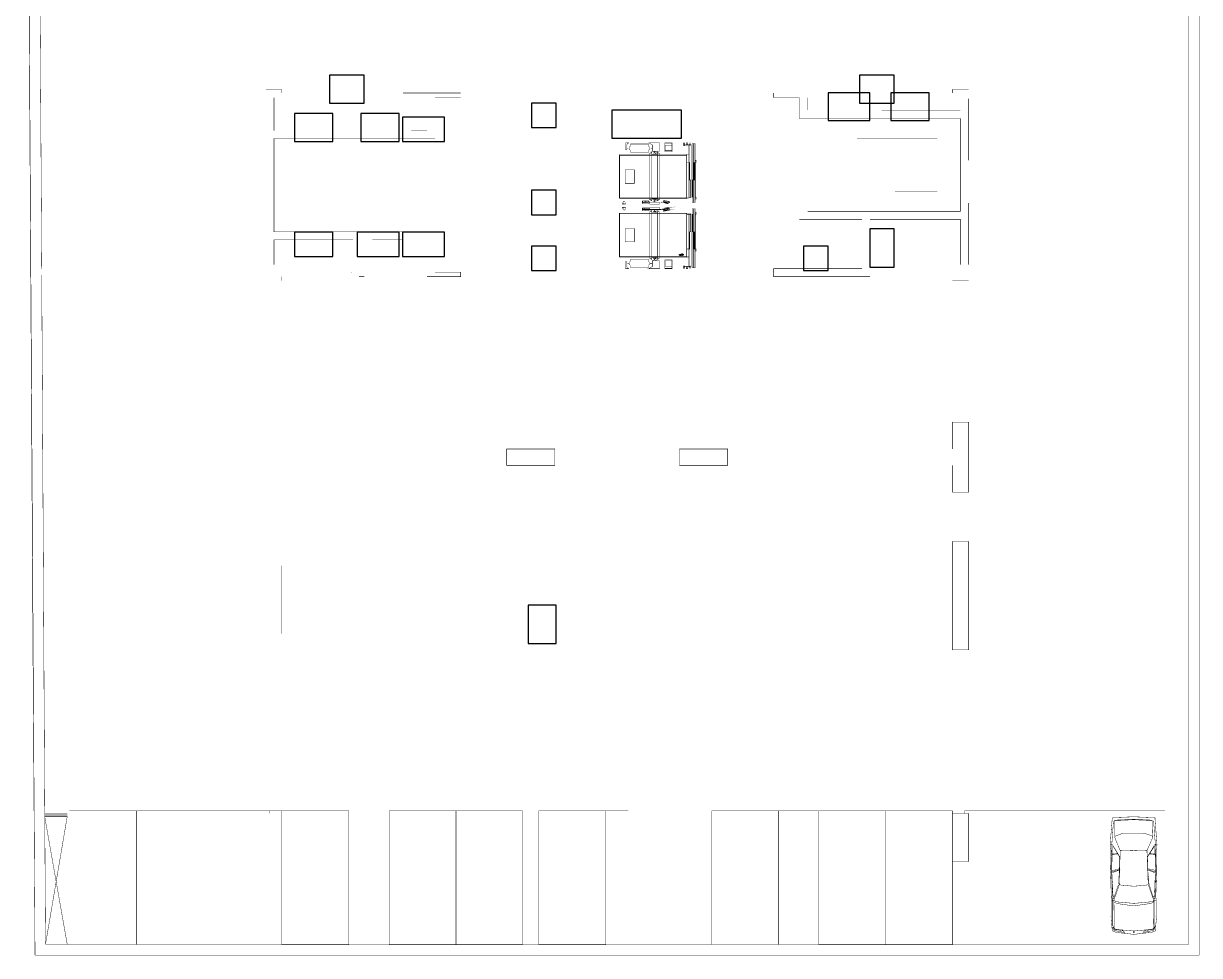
# Model space of a CAD drawing. Extents: x 44 to 163, y 31 to 219.
# Drawn here: x 44.2 to 163.2, y 30.9 to 125.2 of the extents above; entities that cross this region are included whole.
import ezdxf

# ---------------------------------------------------------------- set-up
doc = ezdxf.new("R2010")
doc.units = 0
doc.header["$MEASUREMENT"] = 0
doc.layers.add('C00-00-00-BLACK', color=7, linetype='Continuous')

msp = doc.modelspace()

# ---------------------------------------------------------------- linework, layer by layer
at = {"layer": 'C00-00-00-BLACK', "const_width": 0.0423}
for points in [[(45.1556, 64.4317), (44.2239, 218.991)], [(45.3679, 30.9452), (44.2239, 218.991)], [(163.139, 30.9039), (163.139, 219.455)], [(163.139, 30.9039), (163.139, 219.455)], [(45.3679, 30.9452), (45.1556, 61.6797), (44.2239, 217.89)], [(46.0446, 100.329), (45.3249, 217.89)], [(162.081, 32.0036), (162.081, 218.356)], [(162.081, 32.0036), (162.081, 218.356)], [(162.081, 32.0036), (162.081, 218.356)], [(163.139, 201.549), (163.139, 30.9039), (45.3679, 30.9039), (163.139, 30.9039)], [(163.139, 30.9039), (163.139, 201.549)], [(70.3432, 118.153), (70.3432, 118.491), (68.7352, 118.491)], [(88.4206, 118.153), (82.5775, 118.153)], [(120.085, 118.153), (120.085, 117.687), (122.668, 117.687), (122.668, 115.571), (138.967, 115.571), (138.967, 106.172), (123.515, 106.172)], [(139.813, 118.491), (138.162, 118.491), (138.162, 118.153)], [(69.5399, 114.343), (69.5399, 117.687)], [(85.8379, 117.687), (88.4206, 117.687)], [(123.515, 116.417), (123.515, 117.687)], [(139.813, 111.337), (139.813, 117.559)], [(138.967, 116.417), (131.007, 116.417)], [(85.0332, 114.343), (83.4249, 114.343)], [(85.0332, 104.097), (69.5399, 104.097), (69.5399, 113.538), (85.8379, 113.538)], [(109.079, 113.072), (109.798, 113.072)], [(110.985, 113.115), (110.985, 112.819)], [(111.026, 113.115), (111.026, 112.819)], [(111.069, 113.115), (111.069, 112.819)], [(111.618, 113.115), (111.618, 112.819)], [(128.51, 113.538), (136.638, 113.538)], [(111.281, 111.93), (104.465, 111.93)], [(104.465, 111.93), (104.465, 107.484)], [(111.281, 111.844), (104.506, 111.844)], [(104.506, 111.844), (104.506, 107.527)], [(105.565, 112.733), (105.481, 112.733)], [(105.481, 112.733), (105.481, 112.396)], [(105.565, 112.396), (105.481, 112.396)], [(107.428, 112.988), (105.607, 112.988), (105.607, 112.733)], [(105.607, 112.396), (105.607, 112.141)], [(105.607, 112.141), (107.428, 112.141)], [(107.428, 112.733), (107.428, 112.988)], [(107.513, 112.733), (107.428, 112.733)], [(107.513, 112.396), (107.428, 112.396)], [(107.428, 112.141), (107.428, 112.396)], [(107.681, 107.231), (107.681, 107.357), (107.513, 107.357), (107.513, 112.057), (107.681, 112.057), (107.681, 112.183)], [(107.555, 112.396), (107.555, 112.733)], [(107.767, 107.442), (107.767, 111.971)], [(108.317, 107.442), (108.317, 111.971)], [(108.402, 107.231), (108.402, 107.357), (108.529, 107.357), (108.529, 112.057), (108.402, 112.057), (108.402, 112.183)], [(110.985, 112.819), (111.069, 112.819)], [(111.026, 112.861), (111.026, 112.903), (111.069, 112.903)], [(111.026, 112.861), (111.069, 112.861)], [(111.069, 112.903), (111.618, 112.903)], [(111.069, 112.861), (111.618, 112.861)], [(111.408, 112.988), (111.408, 112.903), (111.281, 112.903), (111.238, 112.988)], [(111.281, 111.93), (111.492, 111.93)], [(111.281, 111.93), (111.281, 111.125), (111.492, 111.125)], [(111.281, 111.844), (111.281, 107.527)], [(111.618, 112.903), (111.661, 112.903), (111.661, 112.861)], [(111.618, 112.861), (111.661, 112.861)], [(111.618, 112.819), (111.661, 112.819)], [(111.534, 109.347), (111.534, 111.125)], [(111.577, 109.347), (111.577, 111.125)], [(112, 109.347), (112, 111.125)], [(112.043, 109.347), (112.043, 111.125)], [(112.211, 107.611), (112.211, 111.125)], [(111.661, 107.611), (111.661, 109.347)], [(111.704, 107.611), (111.704, 109.347)], [(111.873, 107.611), (111.873, 109.347)], [(111.915, 107.611), (111.915, 109.347)], [(104.465, 107.484), (111.281, 107.484)], [(104.506, 107.527), (111.281, 107.527)], [(105.058, 106.934), (104.761, 106.934), (104.761, 106.892), (105.1, 106.892), (105.1, 106.934), (105.058, 106.934), (105.058, 107.061)], [(105.058, 107.082), (105.058, 107.109), (104.977, 107.188), (104.951, 107.188), (104.924, 107.188), (104.845, 107.109), (104.845, 107.082)], [(104.845, 107.061), (104.845, 106.934)], [(106.793, 107.231), (106.793, 106.976)], [(107.471, 107.231), (106.793, 107.231)], [(106.835, 107.231), (106.835, 106.976)], [(106.893, 107.125), (106.887, 107.119), (106.89, 107.043), (106.897, 107.036), (106.903, 107.031), (106.978, 107.031), (106.986, 107.036), (106.991, 107.043), (106.994, 107.119), (106.988, 107.125)], [(107.074, 107.125), (107.079, 107.132), (107.075, 107.207), (107.069, 107.213), (107.062, 107.22), (106.987, 107.22), (106.981, 107.213), (106.974, 107.207), (106.972, 107.132), (106.978, 107.125)], [(107.062, 107.125), (107.057, 107.119), (107.06, 107.043), (107.067, 107.036), (107.072, 107.031), (107.148, 107.031), (107.155, 107.036), (107.16, 107.043), (107.163, 107.119), (107.158, 107.125)], [(107.243, 107.125), (107.249, 107.132), (107.244, 107.207), (107.239, 107.213), (107.232, 107.22), (107.156, 107.22), (107.151, 107.213), (107.144, 107.207), (107.141, 107.132), (107.148, 107.125)], [(107.232, 107.125), (107.226, 107.119), (107.229, 107.043), (107.236, 107.036), (107.242, 107.031), (107.317, 107.031), (107.325, 107.036), (107.33, 107.043), (107.333, 107.119), (107.327, 107.125)], [(107.411, 107.125), (107.417, 107.132), (107.414, 107.207), (107.408, 107.213), (107.401, 107.22), (107.326, 107.22), (107.32, 107.213), (107.313, 107.207), (107.311, 107.132), (107.317, 107.125)], [(108.687, 107.145), (108.687, 107.145), (108.679, 107.145), (108.676, 107.145)], [(108.909, 107.145), (108.868, 107.145)], [(109.079, 107.104), (108.868, 107.145)], [(108.909, 107.231), (109.248, 107.188)], [(108.909, 107.231), (108.952, 107.231)], [(108.952, 107.231), (108.909, 107.188)], [(108.909, 107.188), (108.952, 107.188)], [(109.079, 107.145), (108.909, 107.145)], [(109.545, 107.145), (109.545, 107.188), (108.952, 107.272), (108.952, 107.231)], [(108.952, 107.272), (109.248, 107.231)], [(109.248, 107.231), (109.545, 107.188), (108.952, 107.272), (109.545, 107.188), (109.545, 107.145)], [(108.952, 107.231), (108.952, 107.272)], [(108.952, 107.231), (108.995, 107.231), (108.952, 107.272)], [(108.952, 107.231), (108.952, 107.272)], [(108.952, 107.231), (108.952, 107.272)], [(108.952, 107.272), (109.545, 107.188)], [(108.952, 107.188), (108.952, 107.145)], [(109.079, 107.061), (109.036, 107.061)], [(109.036, 107.061), (109.121, 107.061)], [(109.375, 107.061), (109.079, 107.145), (109.079, 107.104)], [(109.079, 107.145), (109.079, 107.104)], [(109.079, 107.104), (109.375, 107.018)], [(109.079, 107.061), (109.375, 107.018), (109.375, 106.976)], [(109.545, 107.104), (109.545, 107.145), (109.248, 107.188)], [(109.418, 107.061), (109.375, 107.061)], [(109.545, 107.018), (109.375, 107.061)], [(109.375, 107.018), (109.375, 107.061)], [(109.587, 107.061), (109.418, 107.061)], [(109.545, 107.104), (109.502, 107.104)], [(109.502, 107.104), (109.502, 107.061)], [(109.545, 107.188), (109.545, 107.145)], [(109.545, 107.145), (109.545, 107.188)], [(109.545, 107.188), (109.545, 107.145)], [(109.587, 107.061), (109.545, 107.018)], [(111.281, 107.484), (111.281, 107.611), (111.747, 107.611)], [(111.281, 107.484), (111.492, 107.484)], [(136.638, 108.204), (132.362, 108.204)], [(111.281, 106.003), (104.465, 106.003)], [(104.465, 106.003), (104.465, 101.557)], [(111.281, 105.96), (104.506, 105.96)], [(104.506, 105.96), (104.506, 101.6)], [(104.845, 106.553), (105.1, 106.553), (105.1, 106.595), (104.761, 106.595), (104.761, 106.553), (104.845, 106.553), (104.845, 106.383)], [(104.845, 106.405), (104.845, 106.379), (104.924, 106.299), (104.951, 106.299), (104.977, 106.299), (105.058, 106.379), (105.058, 106.405)], [(105.058, 106.383), (105.058, 106.553)], [(106.793, 106.976), (107.471, 106.976)], [(106.793, 106.511), (107.471, 106.511)], [(106.793, 106.256), (106.793, 106.511)], [(107.471, 106.256), (106.793, 106.256)], [(106.835, 106.256), (106.835, 106.511)], [(106.835, 106.383), (108.233, 106.383), (108.233, 106.342), (106.835, 106.342)], [(106.988, 106.405), (106.994, 106.412), (106.991, 106.488), (106.986, 106.493), (106.978, 106.5), (106.903, 106.5), (106.897, 106.493), (106.89, 106.488), (106.887, 106.412), (106.893, 106.405)], [(106.978, 106.363), (106.972, 106.357), (106.974, 106.281), (106.981, 106.274), (106.987, 106.269), (107.062, 106.269), (107.069, 106.274), (107.075, 106.281), (107.079, 106.357), (107.074, 106.363)], [(107.158, 106.405), (107.163, 106.412), (107.16, 106.488), (107.155, 106.493), (107.148, 106.5), (107.072, 106.5), (107.067, 106.493), (107.06, 106.488), (107.057, 106.412), (107.062, 106.405)], [(107.148, 106.363), (107.141, 106.357), (107.144, 106.281), (107.151, 106.274), (107.156, 106.269), (107.232, 106.269), (107.239, 106.274), (107.244, 106.281), (107.249, 106.357), (107.243, 106.363)], [(107.327, 106.405), (107.333, 106.412), (107.33, 106.488), (107.325, 106.493), (107.317, 106.5), (107.242, 106.5), (107.236, 106.493), (107.229, 106.488), (107.226, 106.412), (107.232, 106.405)], [(107.317, 106.363), (107.311, 106.357), (107.313, 106.281), (107.32, 106.274), (107.326, 106.269), (107.401, 106.269), (107.408, 106.274), (107.414, 106.281), (107.417, 106.357), (107.411, 106.363)], [(107.681, 101.304), (107.681, 101.431), (107.513, 101.431), (107.513, 106.13), (107.681, 106.13), (107.681, 106.256)], [(107.767, 101.516), (107.767, 106.046)], [(108.317, 101.516), (108.317, 106.046)], [(108.402, 101.304), (108.402, 101.431), (108.529, 101.431), (108.529, 106.13), (108.402, 106.13), (108.402, 106.256)], [(108.676, 106.383), (108.679, 106.383), (108.687, 106.385), (108.687, 106.385)], [(109.079, 106.383), (108.868, 106.342)], [(108.909, 106.299), (108.868, 106.342)], [(108.909, 106.426), (108.909, 106.383)], [(108.909, 106.383), (109.079, 106.426), (108.909, 106.426)], [(109.079, 106.342), (108.909, 106.299)], [(108.909, 106.299), (108.952, 106.299)], [(108.909, 106.256), (109.248, 106.299)], [(108.952, 106.256), (108.909, 106.299)], [(108.909, 106.256), (108.952, 106.256)], [(109.248, 106.256), (109.545, 106.299), (108.952, 106.172), (109.545, 106.299), (109.545, 106.342)], [(108.952, 106.299), (108.952, 106.342)], [(109.545, 106.342), (109.545, 106.299), (108.952, 106.172), (108.952, 106.214)], [(108.952, 106.172), (109.545, 106.299)], [(108.952, 106.214), (109.248, 106.256)], [(108.952, 106.256), (108.995, 106.256)], [(108.952, 106.214), (108.995, 106.214), (108.995, 106.256)], [(108.952, 106.214), (108.952, 106.172)], [(108.952, 106.214), (108.952, 106.172)], [(108.952, 106.214), (108.952, 106.172)], [(109.375, 106.426), (109.079, 106.383), (109.036, 106.426)], [(109.036, 106.426), (109.121, 106.426)], [(109.079, 106.976), (109.334, 106.934)], [(109.079, 106.511), (109.334, 106.553)], [(109.291, 106.469), (109.375, 106.469), (109.079, 106.383)], [(109.079, 106.342), (109.079, 106.383)], [(109.375, 106.383), (109.079, 106.342), (109.079, 106.383)], [(109.545, 106.342), (109.248, 106.299)], [(109.291, 107.018), (109.375, 106.976)], [(109.334, 106.976), (109.334, 106.934)], [(109.375, 106.976), (109.334, 106.976)], [(109.375, 106.976), (109.334, 106.976)], [(109.375, 106.934), (109.334, 106.934)], [(109.334, 106.511), (109.334, 106.553)], [(109.375, 106.553), (109.334, 106.553)], [(109.375, 106.511), (109.334, 106.511)], [(109.375, 106.511), (109.334, 106.511)], [(109.418, 106.976), (109.375, 106.934)], [(109.375, 106.934), (109.46, 106.934), (109.418, 106.934)], [(109.418, 106.511), (109.375, 106.553)], [(109.375, 106.553), (109.46, 106.553), (109.418, 106.511)], [(109.545, 106.469), (109.375, 106.426)], [(109.418, 106.383), (109.375, 106.426)], [(109.375, 106.426), (109.375, 106.383)], [(109.587, 106.426), (109.418, 106.383)], [(109.502, 106.383), (109.502, 106.426)], [(109.545, 106.383), (109.502, 106.383)], [(109.545, 106.342), (109.502, 106.342)], [(109.502, 106.299), (109.502, 106.342)], [(109.545, 106.299), (109.502, 106.299)], [(109.587, 106.426), (109.545, 106.469)], [(109.545, 106.342), (109.545, 106.383)], [(109.545, 106.342), (109.545, 106.299)], [(109.545, 106.299), (109.545, 106.342)], [(111.281, 106.003), (111.492, 106.003)], [(111.281, 106.003), (111.281, 105.876), (111.747, 105.876)], [(111.281, 105.96), (111.281, 101.6)], [(111.661, 104.097), (111.661, 105.876)], [(111.704, 104.097), (111.704, 105.876)], [(111.873, 104.097), (111.873, 105.876)], [(111.915, 104.097), (111.915, 105.876)], [(112.211, 102.362), (112.211, 105.876)], [(139.813, 100.795), (139.813, 107.018)], [(122.668, 105.368), (129.018, 105.368)], [(129.822, 105.368), (138.967, 105.368), (138.967, 100.795)], [(111.534, 102.362), (111.534, 104.097)], [(111.577, 102.362), (111.577, 104.097)], [(112, 102.362), (112, 104.097)], [(112.043, 102.362), (112.043, 104.097)], [(69.5399, 100.795), (69.5399, 103.294), (77.5409, 103.294)], [(79.4879, 103.294), (82.5775, 103.294)], [(111.281, 101.557), (111.281, 102.362), (111.492, 102.362)], [(104.465, 101.557), (111.281, 101.557)], [(104.506, 101.6), (111.281, 101.6)], [(105.607, 101.092), (105.607, 101.346)], [(105.607, 101.346), (107.428, 101.346)], [(107.428, 101.346), (107.428, 101.092)], [(111.281, 101.557), (111.492, 101.557)], [(77.3285, 99.9917), (77.3712, 99.9917)], [(77.3285, 99.9917), (77.3712, 99.9917)], [(77.3285, 99.9917), (77.3712, 99.9917)], [(77.3285, 99.9917), (77.3712, 99.9917)], [(77.4139, 99.9917), (77.3712, 99.9917)], [(77.4139, 99.9917), (77.3712, 99.9917)], [(77.4139, 99.9917), (77.3712, 99.9917)], [(77.4139, 99.9917), (77.3712, 99.9917)], [(85.0332, 99.5673), (88.4206, 99.5673), (88.4206, 100.033), (85.8379, 100.033)], [(105.565, 101.092), (105.481, 101.092)], [(105.481, 100.754), (105.481, 101.05)], [(105.565, 100.754), (105.481, 100.754)], [(107.428, 100.499), (105.607, 100.499), (105.607, 100.711)], [(107.301, 100.458), (107.301, 100.372)], [(107.513, 101.092), (107.428, 101.092)], [(107.513, 100.754), (107.428, 100.754)], [(107.428, 100.711), (107.428, 100.499)], [(107.555, 101.05), (107.555, 100.754)], [(107.555, 100.372), (107.555, 100.458)], [(109.079, 100.415), (109.798, 100.415)], [(110.985, 100.372), (110.985, 100.668)], [(111.069, 100.668), (110.985, 100.668)], [(111.026, 100.372), (111.026, 100.668)], [(111.069, 100.626), (111.026, 100.626)], [(111.069, 100.584), (111.026, 100.584), (111.026, 100.626)], [(111.069, 100.372), (111.069, 100.668)], [(111.618, 100.626), (111.069, 100.626)], [(111.618, 100.584), (111.069, 100.584)], [(111.238, 100.499), (111.281, 100.584), (111.408, 100.584), (111.408, 100.499)], [(111.618, 100.372), (111.618, 100.668)], [(111.661, 100.668), (111.618, 100.668)], [(111.661, 100.626), (111.618, 100.626)], [(111.661, 100.626), (111.661, 100.584), (111.618, 100.584)], [(129.018, 100.372), (120.085, 100.372), (120.085, 99.5673), (129.822, 99.5673)], [(46.4263, 32.0036), (46.0446, 99.737)], [(70.3432, 99.1443), (70.3432, 99.5673)], [(78.6832, 99.5673), (78.1332, 99.5673)], [(138.162, 99.1443), (139.813, 99.1443)], [(138.162, 82.127), (138.162, 84.836), (139.813, 84.836), (139.813, 77.7667), (138.162, 77.7667), (138.162, 80.476)], [(46.4263, 32.0036), (46.2566, 61.6797)], [(48.6269, 45.2547), (46.3405, 45.2547)], [(70.7249, 45.5083), (48.8389, 45.5083)], [(55.6122, 32.0036), (55.6122, 45.5083)], [(69.1169, 45.5083), (69.1169, 45.2547)], [(103.11, 45.5083), (105.397, 45.5083)], [(120.551, 45.5083), (124.615, 45.5083)], [(139.39, 45.5083), (159.668, 45.5083)], [(139.39, 45.5083), (139.39, 45.2547)], [(48.6269, 45.1693), (46.3405, 45.1693)], [(48.6269, 45.0854), (46.3405, 45.0854)], [(46.3405, 44.9584), (48.6269, 32.0036)], [(48.6269, 44.9584), (46.3405, 44.9584)], [(46.4263, 32.0036), (48.6269, 44.9584)], [(154.333, 44.7463), (154.121, 42.0797), (154.207, 41.5286)], [(154.46, 44.45), (154.291, 42.121)], [(158.61, 44.8303), (156.493, 44.9157), (154.376, 44.8303)], [(154.434, 44.8303), (154.426, 44.8303), (154.376, 44.7809), (154.376, 44.7724)], [(154.639, 44.5766), (154.62, 44.5752), (154.504, 44.4581), (154.503, 44.4391)], [(154.587, 42.8417), (154.587, 44.4927)], [(158.397, 44.5766), (156.493, 44.6624), (154.63, 44.5766)], [(158.355, 44.534), (156.493, 44.6193), (154.63, 44.534)], [(158.524, 44.4405), (158.522, 44.4595), (158.404, 44.5752), (158.386, 44.5766)], [(158.44, 42.8417), (158.397, 44.4927)], [(158.524, 44.45), (158.694, 42.121)], [(158.694, 44.7724), (158.692, 44.7809), (158.642, 44.8303), (158.636, 44.8303)], [(158.651, 44.789), (158.863, 42.0797), (158.82, 41.5286)], [(155.138, 41.4874), (154.587, 42.8417)], [(154.611, 42.9108), (154.605, 42.9066), (154.59, 42.8445), (154.593, 42.8378)], [(155.571, 43.265), (155.483, 43.2675), (154.674, 42.9839), (154.606, 42.9274)], [(158.44, 42.8417), (157.847, 41.4874), (156.493, 41.5286), (155.138, 41.4874)], [(157.466, 43.2223), (155.561, 43.2223)], [(158.418, 42.9288), (158.35, 42.9853), (157.54, 43.2675), (157.453, 43.265)], [(158.434, 42.8378), (158.437, 42.8445), (158.422, 42.9066), (158.417, 42.9108)], [(154.291, 42.121), (154.121, 42.037)], [(154.291, 42.121), (154.248, 39.3707), (154.376, 36.6614)], [(154.291, 42.121), (154.333, 42.121), (155.138, 40.8093)], [(154.333, 41.953), (154.291, 39.412), (154.418, 36.8723)], [(154.418, 41.953), (155.053, 40.8947)], [(158.651, 36.6614), (158.778, 39.412), (158.694, 42.121), (158.651, 42.121), (157.847, 40.8093)], [(158.61, 41.953), (157.932, 40.8947)], [(158.61, 36.8723), (158.694, 39.412), (158.651, 41.953)], [(158.694, 42.121), (158.863, 42.037)], [(154.207, 41.5286), (154.164, 39.1156), (154.248, 36.6614)], [(154.333, 41.1484), (154.883, 41.191)], [(154.333, 41.1057), (154.883, 41.1484)], [(155.138, 41.4874), (155.053, 38.0573), (154.503, 36.4917)], [(154.97, 38.1), (154.998, 38.3275), (155.089, 40.6135), (155.079, 40.8421)], [(155.096, 40.8369), (155.094, 40.8436), (155.076, 40.9028), (155.073, 40.9085)], [(157.847, 41.4874), (157.974, 38.0573), (158.524, 36.4917)], [(157.953, 40.9085), (157.949, 40.9028), (157.932, 40.8436), (157.932, 40.8369)], [(157.932, 40.8093), (157.932, 39.4547), (158.058, 38.1)], [(158.694, 41.1057), (158.101, 41.1484)], [(158.694, 41.1484), (158.144, 41.191)], [(158.736, 36.6614), (158.82, 39.1156), (158.82, 41.5286)], [(154.248, 39.3277), (154.164, 39.3277)], [(155.138, 39.5813), (155.096, 39.5813), (154.248, 39.3277)], [(155.096, 39.6667), (154.291, 39.4547)], [(155.096, 39.5386), (154.291, 39.2423)], [(157.889, 39.5813), (157.932, 39.5813), (158.736, 39.3277)], [(157.932, 39.6667), (158.694, 39.4974)], [(157.932, 39.5386), (158.694, 39.2423)], [(158.736, 39.3277), (158.82, 39.3277)], [(154.969, 38.0573), (154.46, 36.6187)], [(155.055, 38.0503), (155.295, 37.9966), (156.519, 37.889), (157.741, 37.998), (157.982, 38.0517)], [(158.058, 38.1), (158.524, 36.6187)], [(154.418, 36.8928), (154.418, 36.8861), (154.46, 36.8335), (154.468, 36.8307), (154.475, 36.8293), (154.535, 36.861), (154.539, 36.8667)], [(158.488, 36.8667), (158.491, 36.861), (158.55, 36.8293), (158.558, 36.8307), (158.565, 36.8335), (158.608, 36.8861), (158.61, 36.8928)], [(154.503, 36.4917), (154.248, 36.4063)], [(154.302, 36.6794), (154.284, 36.5319), (154.285, 35.0435), (154.303, 34.8947)], [(154.376, 36.678), (154.376, 36.6709), (154.423, 36.6201), (154.431, 36.6187), (154.438, 36.6187), (154.496, 36.6543), (154.499, 36.6614)], [(154.376, 36.6614), (154.376, 33.8667)], [(154.503, 36.449), (154.544, 33.5704)], [(154.524, 36.255), (154.845, 36.1364), (156.518, 35.8994), (158.189, 36.1389), (158.512, 36.2574)], [(154.551, 36.5044), (154.548, 36.4973), (154.554, 36.4257), (154.558, 36.4187), (154.561, 36.4134), (154.619, 36.3693), (154.627, 36.3664)], [(154.603, 36.3721), (154.918, 36.2991), (156.519, 36.1527), (158.12, 36.3029), (158.436, 36.376)], [(158.443, 36.3679), (158.449, 36.3693), (158.508, 36.4134), (158.512, 36.4187), (158.514, 36.4257), (158.52, 36.4973), (158.519, 36.5044)], [(158.524, 36.449), (158.481, 33.5704)], [(158.524, 36.4917), (158.778, 36.4063)], [(158.569, 36.6614), (158.572, 36.6543), (158.63, 36.6187), (158.639, 36.6187), (158.645, 36.6201), (158.692, 36.6709), (158.694, 36.678)], [(158.651, 33.8667), (158.651, 36.6614)], [(158.767, 34.9057), (158.785, 35.0545), (158.783, 36.5442), (158.765, 36.6917)], [(154.333, 33.4436), (154.207, 34.8409), (154.248, 34.8823)], [(158.694, 33.4436), (158.82, 34.8409), (158.736, 34.8823)], [(154.333, 33.4505), (154.335, 33.4353), (154.424, 33.3265), (154.439, 33.3223)], [(154.376, 33.9204), (154.376, 33.9135), (154.379, 33.8942), (154.38, 33.8915)], [(154.376, 33.7826), (154.418, 33.5277)], [(154.398, 33.7964), (154.408, 33.7743), (154.529, 33.5649), (154.544, 33.5442)], [(154.407, 33.8901), (154.416, 33.8625), (154.557, 33.5993), (154.575, 33.5745)], [(154.419, 33.58), (154.419, 33.5649), (154.51, 33.4532), (154.525, 33.4491)], [(154.441, 33.3168), (154.78, 33.2176), (156.519, 33.0206), (158.258, 33.2204), (158.598, 33.3196)], [(154.544, 33.5704), (154.503, 33.4009)], [(154.528, 33.4243), (154.617, 33.3995), (155.527, 33.2148), (155.619, 33.2025)], [(154.533, 33.5414), (154.605, 33.5249), (155.327, 33.3968), (155.4, 33.3871)], [(154.555, 33.58), (154.878, 33.507), (156.52, 33.3595), (158.162, 33.5084), (158.485, 33.5828)], [(155.603, 33.1887), (155.392, 33.4009)], [(157.419, 33.2038), (157.511, 33.2163), (158.421, 33.4023), (158.51, 33.4271)], [(157.423, 33.1887), (157.635, 33.4009)], [(157.641, 33.3885), (157.712, 33.3981), (158.434, 33.5277), (158.506, 33.5442)], [(158.481, 33.5704), (158.481, 33.4009)], [(158.496, 33.5759), (158.513, 33.6007), (158.652, 33.8653), (158.663, 33.8928)], [(158.502, 33.4491), (158.516, 33.4532), (158.607, 33.5649), (158.608, 33.58)], [(158.527, 33.5456), (158.54, 33.5662), (158.662, 33.7757), (158.671, 33.7978)], [(158.61, 33.5704), (158.651, 33.7826)], [(158.63, 33.3223), (158.644, 33.3265), (158.733, 33.4367), (158.735, 33.4519)], [(158.688, 33.8915), (158.688, 33.8942), (158.692, 33.919), (158.694, 33.9204)], [(162.081, 32.0036), (46.4263, 32.0036)], [(162.081, 32.0036), (46.4263, 32.0036)], [(162.081, 32.0036), (46.4263, 32.0036)], [(163.139, 30.9039), (45.3679, 30.9039)], [(163.139, 30.9039), (45.3679, 30.9039)], [(163.139, 30.9039), (45.3679, 30.9039)]]:
    msp.add_lwpolyline(points, dxfattribs=at)
at = {"layer": 'C00-00-00-BLACK'}
for points in [[(75.1417, 117.122), (78.6694, 117.122), (78.6694, 119.944), (75.1417, 119.944), (75.1417, 117.122)], [(128.764, 117.122), (132.292, 117.122), (132.292, 119.944), (128.764, 119.944), (128.764, 117.122)], [(125.589, 115.358), (129.822, 115.358), (129.822, 118.181), (125.589, 118.181), (125.589, 115.358)], [(131.939, 115.358), (135.819, 115.358), (135.819, 118.181), (131.939, 118.181), (131.939, 115.358)], [(95.6028, 114.653), (98.0722, 114.653), (98.0722, 117.122), (95.6028, 117.122), (95.6028, 114.653)], [(71.6139, 113.242), (75.4944, 113.242), (75.4944, 116.064), (71.6139, 116.064), (71.6139, 113.242)], [(78.3167, 113.242), (82.1972, 113.242), (82.1972, 116.064), (78.3167, 116.064), (78.3167, 113.242)], [(82.55, 113.242), (86.7833, 113.242), (86.7833, 115.711), (82.55, 115.711), (82.55, 113.242)], [(103.717, 113.594), (110.772, 113.594), (110.772, 116.417), (103.717, 116.417), (103.717, 113.594)], [(95.6028, 105.833), (98.0722, 105.833), (98.0722, 108.303), (95.6028, 108.303), (95.6028, 105.833)], [(71.6139, 101.6), (75.4944, 101.6), (75.4944, 104.069), (71.6139, 104.069), (71.6139, 101.6)], [(77.9639, 101.6), (82.1972, 101.6), (82.1972, 104.069), (77.9639, 104.069), (77.9639, 101.6)], [(82.55, 101.6), (86.7833, 101.6), (86.7833, 104.069), (82.55, 104.069), (82.55, 101.6)], [(129.822, 100.542), (132.292, 100.542), (132.292, 104.422), (129.822, 104.422), (129.822, 100.542)], [(95.6028, 100.189), (98.0722, 100.189), (98.0722, 102.658), (95.6028, 102.658), (95.6028, 100.189)], [(123.119, 100.189), (125.589, 100.189), (125.589, 102.658), (123.119, 102.658), (123.119, 100.189)], [(110.646, 101.854), (110.646, 101.727), (110.603, 101.727), (110.603, 101.727), (110.603, 101.727), (110.603, 101.727), (110.603, 101.727), (110.603, 101.727), (110.603, 101.727), (110.56, 101.727), (110.56, 101.727), (110.56, 101.727), (110.56, 101.727), (110.56, 101.727), (110.56, 101.727), (110.56, 101.727), (110.56, 101.727), (110.56, 101.727), (110.56, 101.727), (110.56, 101.727), (110.56, 101.727), (110.56, 101.727), (110.56, 101.727), (110.56, 101.727), (110.56, 101.727), (110.56, 101.727), (110.56, 101.727), (110.56, 101.727), (110.56, 101.727), (110.56, 101.727), (110.56, 101.727), (110.56, 101.727), (110.56, 101.727), (110.56, 101.727), (110.56, 101.727), (110.56, 101.727), (110.56, 101.727), (110.56, 101.727), (110.56, 101.727), (110.56, 101.727), (110.56, 101.769), (110.56, 101.769), (110.56, 101.769), (110.56, 101.769), (110.56, 101.769), (110.56, 101.769), (110.56, 101.769), (110.56, 101.769), (110.56, 101.769), (110.56, 101.769), (110.56, 101.769), (110.56, 101.769), (110.56, 101.769), (110.56, 101.769), (110.56, 101.769), (110.56, 101.769), (110.56, 101.769), (110.56, 101.769), (110.56, 101.769), (110.56, 101.769), (110.56, 101.769), (110.56, 101.769), (110.56, 101.769), (110.56, 101.769), (110.56, 101.769), (110.56, 101.769), (110.56, 101.769), (110.56, 101.769), (110.56, 101.769), (110.56, 101.769), (110.56, 101.769), (110.56, 101.812), (110.56, 101.812), (110.56, 101.812), (110.56, 101.812), (110.56, 101.812), (110.56, 101.812), (110.56, 101.812), (110.56, 101.812), (110.56, 101.812), (110.603, 101.812), (110.603, 101.812), (110.603, 101.812), (110.603, 101.812), (110.603, 101.812), (110.603, 101.812), (110.646, 101.812), (110.646, 101.854), (110.646, 101.854)], [(110.646, 101.769), (110.603, 101.769), (110.603, 101.769), (110.603, 101.769), (110.603, 101.769), (110.603, 101.769), (110.603, 101.769), (110.56, 101.769), (110.56, 101.769), (110.56, 101.769), (110.56, 101.769), (110.56, 101.769), (110.56, 101.769), (110.56, 101.769), (110.56, 101.769), (110.56, 101.769), (110.56, 101.769), (110.56, 101.769), (110.56, 101.769), (110.56, 101.769), (110.56, 101.769), (110.56, 101.769), (110.56, 101.769), (110.56, 101.769), (110.56, 101.769), (110.56, 101.769), (110.56, 101.769), (110.56, 101.769), (110.56, 101.769), (110.56, 101.769), (110.56, 101.727), (110.56, 101.727), (110.56, 101.727), (110.56, 101.727), (110.56, 101.727), (110.56, 101.727), (110.56, 101.727), (110.56, 101.727), (110.56, 101.727), (110.56, 101.727), (110.56, 101.727), (110.56, 101.727), (110.56, 101.727), (110.56, 101.727), (110.56, 101.727), (110.56, 101.727), (110.603, 101.727), (110.603, 101.727), (110.603, 101.727), (110.603, 101.727), (110.603, 101.727), (110.603, 101.727), (110.603, 101.727), (110.646, 101.727), (110.646, 101.769)], [(110.815, 101.769), (110.815, 101.769), (110.815, 101.769), (110.815, 101.769), (110.815, 101.769), (110.815, 101.769), (110.815, 101.769), (110.815, 101.769), (110.815, 101.769), (110.815, 101.769), (110.815, 101.769), (110.815, 101.769), (110.815, 101.769), (110.815, 101.769), (110.815, 101.769), (110.815, 101.769), (110.815, 101.769), (110.815, 101.769), (110.815, 101.769), (110.772, 101.769), (110.772, 101.727), (110.772, 101.727), (110.772, 101.727), (110.772, 101.727), (110.772, 101.727), (110.772, 101.727), (110.772, 101.727), (110.772, 101.727), (110.772, 101.727), (110.772, 101.727), (110.772, 101.727), (110.772, 101.727), (110.772, 101.727), (110.772, 101.727), (110.772, 101.727), (110.772, 101.727), (110.772, 101.727), (110.772, 101.727), (110.772, 101.727), (110.772, 101.727), (110.772, 101.727), (110.772, 101.727), (110.772, 101.727), (110.772, 101.727), (110.772, 101.727), (110.772, 101.727), (110.772, 101.727), (110.772, 101.727), (110.772, 101.727), (110.772, 101.727), (110.772, 101.727), (110.73, 101.727), (110.73, 101.727), (110.73, 101.727), (110.73, 101.727), (110.73, 101.727), (110.73, 101.727), (110.73, 101.727), (110.73, 101.727), (110.73, 101.727), (110.73, 101.727), (110.73, 101.727), (110.73, 101.727), (110.73, 101.727), (110.73, 101.727), (110.73, 101.727), (110.73, 101.727), (110.73, 101.727), (110.73, 101.727), (110.73, 101.727), (110.73, 101.727), (110.73, 101.727), (110.73, 101.727), (110.73, 101.727), (110.688, 101.727), (110.688, 101.727), (110.688, 101.727), (110.688, 101.727), (110.688, 101.727), (110.688, 101.727), (110.688, 101.727), (110.688, 101.727), (110.688, 101.727), (110.688, 101.727), (110.688, 101.727), (110.688, 101.727), (110.688, 101.727), (110.688, 101.727), (110.688, 101.727), (110.688, 101.727), (110.688, 101.727), (110.688, 101.727), (110.688, 101.727), (110.688, 101.727), (110.688, 101.727), (110.688, 101.727), (110.688, 101.727), (110.688, 101.727), (110.688, 101.769), (110.688, 101.769), (110.688, 101.769), (110.688, 101.769), (110.688, 101.769), (110.688, 101.769), (110.688, 101.769), (110.688, 101.769), (110.688, 101.769), (110.688, 101.769), (110.688, 101.769), (110.688, 101.769), (110.688, 101.769), (110.688, 101.769), (110.688, 101.769), (110.688, 101.769), (110.688, 101.769), (110.688, 101.769), (110.688, 101.769), (110.688, 101.769), (110.688, 101.769), (110.688, 101.769), (110.688, 101.769), (110.688, 101.812), (110.688, 101.812), (110.688, 101.812), (110.688, 101.812), (110.688, 101.812), (110.688, 101.812), (110.688, 101.812), (110.688, 101.812), (110.688, 101.812), (110.688, 101.812), (110.688, 101.812), (110.688, 101.812), (110.688, 101.812), (110.688, 101.812), (110.688, 101.812), (110.688, 101.812), (110.688, 101.812), (110.688, 101.812), (110.688, 101.812), (110.688, 101.812), (110.688, 101.812), (110.688, 101.812), (110.688, 101.812), (110.688, 101.812), (110.688, 101.812), (110.688, 101.812), (110.688, 101.854), (110.688, 101.854), (110.688, 101.854), (110.688, 101.854), (110.688, 101.854), (110.688, 101.854), (110.688, 101.854), (110.688, 101.854), (110.688, 101.854), (110.688, 101.854), (110.688, 101.854), (110.688, 101.854), (110.688, 101.854), (110.688, 101.854), (110.73, 101.854), (110.73, 101.854), (110.73, 101.854), (110.73, 101.854), (110.73, 101.854), (110.73, 101.854), (110.73, 101.854), (110.73, 101.854), (110.73, 101.854), (110.73, 101.854), (110.73, 101.854), (110.73, 101.854), (110.73, 101.854), (110.73, 101.854), (110.73, 101.854), (110.73, 101.854), (110.73, 101.854), (110.73, 101.854), (110.73, 101.854), (110.73, 101.854), (110.73, 101.854), (110.73, 101.854), (110.73, 101.854), (110.73, 101.854), (110.772, 101.854), (110.772, 101.854), (110.772, 101.854), (110.772, 101.854), (110.772, 101.854), (110.772, 101.854), (110.772, 101.854), (110.772, 101.854), (110.772, 101.854), (110.772, 101.854), (110.772, 101.854), (110.772, 101.854), (110.772, 101.854), (110.772, 101.854), (110.772, 101.854), (110.772, 101.854), (110.772, 101.854), (110.772, 101.854), (110.772, 101.854), (110.772, 101.854), (110.772, 101.812), (110.772, 101.812), (110.772, 101.812), (110.772, 101.812), (110.772, 101.812), (110.772, 101.812), (110.772, 101.812), (110.772, 101.812), (110.772, 101.812), (110.772, 101.812), (110.772, 101.812), (110.772, 101.812), (110.815, 101.812), (110.815, 101.812), (110.815, 101.812), (110.815, 101.812), (110.815, 101.812), (110.815, 101.812), (110.815, 101.812), (110.815, 101.812), (110.815, 101.812), (110.815, 101.812), (110.815, 101.812), (110.815, 101.812), (110.815, 101.812), (110.815, 101.812), (110.815, 101.769), (110.815, 101.769), (110.815, 101.769), (110.815, 101.769), (110.815, 101.769)], [(110.772, 101.769), (110.772, 101.769), (110.772, 101.769), (110.772, 101.812), (110.772, 101.812), (110.772, 101.812), (110.772, 101.812), (110.772, 101.812), (110.772, 101.812), (110.772, 101.812), (110.772, 101.812), (110.772, 101.812), (110.772, 101.812), (110.772, 101.812), (110.772, 101.812), (110.772, 101.812), (110.772, 101.812), (110.772, 101.812), (110.772, 101.812), (110.772, 101.812), (110.772, 101.812), (110.772, 101.812), (110.772, 101.812), (110.772, 101.812), (110.772, 101.812), (110.772, 101.812), (110.772, 101.812), (110.772, 101.812), (110.772, 101.812), (110.772, 101.812), (110.772, 101.812), (110.772, 101.812), (110.772, 101.854), (110.772, 101.854), (110.772, 101.854), (110.73, 101.854), (110.73, 101.854), (110.73, 101.854), (110.73, 101.854), (110.73, 101.854), (110.73, 101.854), (110.73, 101.854), (110.73, 101.854), (110.73, 101.854), (110.73, 101.854), (110.73, 101.854), (110.73, 101.854), (110.73, 101.854), (110.73, 101.854), (110.73, 101.854), (110.73, 101.854), (110.73, 101.854), (110.73, 101.854), (110.73, 101.854), (110.73, 101.854), (110.73, 101.812), (110.73, 101.812), (110.73, 101.812), (110.73, 101.812), (110.688, 101.812), (110.688, 101.812), (110.688, 101.812), (110.688, 101.812), (110.688, 101.812), (110.688, 101.812), (110.688, 101.812), (110.688, 101.812), (110.688, 101.812), (110.688, 101.812), (110.688, 101.812), (110.688, 101.812), (110.688, 101.812), (110.688, 101.812), (110.688, 101.812), (110.688, 101.812), (110.688, 101.812), (110.688, 101.812), (110.688, 101.812), (110.688, 101.812), (110.688, 101.812), (110.688, 101.812), (110.688, 101.812), (110.688, 101.812), (110.688, 101.812), (110.688, 101.769), (110.688, 101.769), (110.688, 101.769), (110.688, 101.769), (110.688, 101.769), (110.688, 101.769), (110.688, 101.769), (110.688, 101.769), (110.688, 101.769), (110.688, 101.769), (110.688, 101.769), (110.688, 101.769), (110.688, 101.769), (110.688, 101.769), (110.688, 101.769), (110.688, 101.769), (110.688, 101.769), (110.688, 101.769), (110.688, 101.769), (110.688, 101.769), (110.688, 101.769), (110.688, 101.769), (110.688, 101.769), (110.688, 101.769), (110.688, 101.727), (110.688, 101.727), (110.688, 101.727), (110.688, 101.727), (110.688, 101.727), (110.688, 101.727), (110.688, 101.727), (110.688, 101.727), (110.688, 101.727), (110.73, 101.727), (110.73, 101.727), (110.73, 101.727), (110.73, 101.727), (110.73, 101.727), (110.73, 101.727), (110.73, 101.727), (110.73, 101.727), (110.73, 101.727), (110.73, 101.727), (110.73, 101.727), (110.73, 101.727), (110.73, 101.727), (110.73, 101.727), (110.73, 101.727), (110.73, 101.727), (110.73, 101.727), (110.73, 101.727), (110.73, 101.727), (110.73, 101.727), (110.73, 101.727), (110.73, 101.727), (110.73, 101.727), (110.73, 101.727), (110.772, 101.727), (110.772, 101.727), (110.772, 101.727), (110.772, 101.727), (110.772, 101.727), (110.772, 101.727), (110.772, 101.727), (110.772, 101.727), (110.772, 101.727), (110.772, 101.727), (110.772, 101.727), (110.772, 101.727), (110.772, 101.727), (110.772, 101.727), (110.772, 101.727), (110.772, 101.727), (110.772, 101.727), (110.772, 101.769), (110.772, 101.769), (110.772, 101.769), (110.772, 101.769), (110.772, 101.769), (110.772, 101.769), (110.772, 101.769), (110.772, 101.769), (110.772, 101.769), (110.772, 101.769), (110.772, 101.769), (110.772, 101.769), (110.772, 101.769), (110.772, 101.769), (110.772, 101.769), (110.772, 101.769), (110.772, 101.769), (110.772, 101.769), (110.772, 101.769), (110.772, 101.769), (110.772, 101.769), (110.772, 101.769)], [(110.815, 101.812), (110.815, 101.812), (110.815, 101.812), (110.815, 101.812), (110.815, 101.812), (110.815, 101.812), (110.815, 101.812), (110.815, 101.812), (110.815, 101.812), (110.815, 101.812), (110.815, 101.812), (110.815, 101.812), (110.815, 101.812), (110.815, 101.812), (110.815, 101.812), (110.815, 101.812), (110.815, 101.854), (110.815, 101.854), (110.815, 101.854), (110.815, 101.854), (110.815, 101.854), (110.815, 101.854), (110.856, 101.854), (110.856, 101.854), (110.856, 101.854), (110.856, 101.854), (110.856, 101.854), (110.856, 101.854), (110.856, 101.854), (110.856, 101.854), (110.856, 101.854), (110.856, 101.854), (110.856, 101.854), (110.856, 101.854), (110.856, 101.854), (110.856, 101.854), (110.856, 101.854), (110.856, 101.854), (110.856, 101.854), (110.856, 101.854), (110.856, 101.854), (110.856, 101.854), (110.856, 101.854), (110.856, 101.854), (110.856, 101.854), (110.856, 101.854), (110.856, 101.854), (110.899, 101.854), (110.899, 101.854), (110.899, 101.854), (110.899, 101.854), (110.899, 101.854), (110.899, 101.854), (110.899, 101.854), (110.899, 101.854), (110.899, 101.854), (110.899, 101.854), (110.899, 101.854), (110.899, 101.854), (110.899, 101.854), (110.899, 101.854), (110.899, 101.854), (110.899, 101.854), (110.899, 101.854), (110.899, 101.854), (110.899, 101.854), (110.899, 101.854), (110.899, 101.854), (110.899, 101.854), (110.899, 101.854), (110.899, 101.854), (110.899, 101.854), (110.899, 101.854), (110.899, 101.854), (110.942, 101.812), (110.942, 101.812), (110.942, 101.812), (110.942, 101.812), (110.942, 101.812), (110.942, 101.812), (110.942, 101.812), (110.942, 101.812), (110.942, 101.812), (110.942, 101.812), (110.942, 101.812), (110.942, 101.812), (110.942, 101.812), (110.942, 101.812), (110.942, 101.812), (110.942, 101.812), (110.942, 101.812), (110.942, 101.812), (110.942, 101.812), (110.942, 101.812), (110.942, 101.812), (110.942, 101.812), (110.942, 101.812), (110.942, 101.812), (110.942, 101.769), (110.942, 101.769), (110.942, 101.769), (110.942, 101.769), (110.942, 101.769), (110.942, 101.769), (110.942, 101.769), (110.942, 101.769), (110.942, 101.769), (110.942, 101.769), (110.942, 101.769), (110.942, 101.769), (110.942, 101.769), (110.942, 101.769), (110.942, 101.769), (110.942, 101.769), (110.942, 101.769), (110.942, 101.769), (110.942, 101.769), (110.942, 101.769), (110.942, 101.769), (110.942, 101.769), (110.942, 101.769), (110.942, 101.727), (110.942, 101.727), (110.942, 101.727), (110.942, 101.727), (110.942, 101.727), (110.942, 101.727), (110.942, 101.727), (110.942, 101.727), (110.942, 101.727), (110.942, 101.727), (110.899, 101.727), (110.899, 101.727), (110.899, 101.727), (110.899, 101.727), (110.899, 101.727), (110.899, 101.727), (110.899, 101.727), (110.899, 101.727), (110.899, 101.727), (110.899, 101.727), (110.899, 101.727), (110.899, 101.727), (110.899, 101.727), (110.899, 101.727), (110.899, 101.727), (110.899, 101.727), (110.899, 101.727), (110.899, 101.727), (110.899, 101.727), (110.899, 101.727), (110.899, 101.727), (110.899, 101.727), (110.899, 101.727), (110.899, 101.727), (110.899, 101.727), (110.899, 101.727), (110.856, 101.727), (110.856, 101.727), (110.856, 101.727), (110.856, 101.727), (110.856, 101.727), (110.856, 101.727), (110.856, 101.727), (110.856, 101.727), (110.856, 101.727), (110.856, 101.727), (110.856, 101.727), (110.856, 101.727), (110.856, 101.727), (110.856, 101.727), (110.856, 101.727), (110.856, 101.727), (110.856, 101.727), (110.856, 101.727), (110.856, 101.727), (110.856, 101.727), (110.856, 101.727), (110.856, 101.727), (110.856, 101.727), (110.856, 101.727), (110.856, 101.727), (110.815, 101.727), (110.815, 101.727), (110.815, 101.727), (110.815, 101.727), (110.815, 101.727), (110.815, 101.727), (110.815, 101.727), (110.815, 101.727), (110.815, 101.727), (110.815, 101.727), (110.815, 101.727), (110.815, 101.727), (110.815, 101.727), (110.815, 101.727), (110.815, 101.727), (110.815, 101.769), (110.815, 101.769), (110.815, 101.769), (110.856, 101.769), (110.856, 101.769), (110.856, 101.769), (110.856, 101.769), (110.856, 101.769), (110.856, 101.727), (110.856, 101.727), (110.856, 101.727), (110.856, 101.727), (110.856, 101.727), (110.856, 101.727), (110.856, 101.727), (110.856, 101.727), (110.856, 101.727), (110.856, 101.727), (110.856, 101.727), (110.856, 101.727), (110.856, 101.727), (110.856, 101.727), (110.856, 101.727), (110.856, 101.727), (110.856, 101.727), (110.856, 101.727), (110.856, 101.727), (110.856, 101.727), (110.856, 101.727), (110.856, 101.727), (110.856, 101.727), (110.856, 101.727), (110.856, 101.727), (110.899, 101.727), (110.899, 101.727), (110.899, 101.727), (110.899, 101.727), (110.899, 101.727), (110.899, 101.727), (110.899, 101.727), (110.899, 101.727), (110.899, 101.727), (110.899, 101.727), (110.899, 101.727), (110.899, 101.727), (110.899, 101.727), (110.899, 101.727), (110.899, 101.727), (110.899, 101.727), (110.899, 101.727), (110.899, 101.727), (110.899, 101.727), (110.899, 101.727), (110.899, 101.727), (110.899, 101.727), (110.899, 101.769), (110.899, 101.769), (110.899, 101.769), (110.899, 101.769), (110.899, 101.769), (110.899, 101.769), (110.899, 101.769), (110.899, 101.769), (110.899, 101.769), (110.899, 101.769), (110.899, 101.769), (110.899, 101.769), (110.899, 101.769), (110.899, 101.769), (110.899, 101.769), (110.899, 101.769), (110.899, 101.769), (110.899, 101.769), (110.899, 101.769), (110.899, 101.769), (110.899, 101.769), (110.899, 101.769), (110.899, 101.769), (110.899, 101.812), (110.899, 101.812), (110.899, 101.812), (110.899, 101.812), (110.899, 101.812), (110.899, 101.812), (110.899, 101.812), (110.899, 101.812), (110.899, 101.812), (110.899, 101.812), (110.899, 101.812), (110.899, 101.812), (110.899, 101.812), (110.899, 101.812), (110.899, 101.812), (110.899, 101.812), (110.899, 101.812), (110.899, 101.812), (110.899, 101.812), (110.899, 101.812), (110.899, 101.812), (110.899, 101.812), (110.899, 101.812), (110.899, 101.812), (110.899, 101.812), (110.899, 101.812), (110.899, 101.812), (110.899, 101.812), (110.899, 101.854), (110.899, 101.854), (110.899, 101.854), (110.899, 101.854), (110.899, 101.854), (110.899, 101.854), (110.899, 101.854), (110.899, 101.854), (110.899, 101.854), (110.856, 101.854), (110.856, 101.854), (110.856, 101.854), (110.856, 101.854), (110.856, 101.854), (110.856, 101.854), (110.856, 101.854), (110.856, 101.854), (110.856, 101.854), (110.856, 101.854), (110.856, 101.854), (110.856, 101.854), (110.856, 101.854), (110.856, 101.812), (110.856, 101.812), (110.856, 101.812), (110.856, 101.812), (110.856, 101.812), (110.856, 101.812), (110.856, 101.812), (110.856, 101.812), (110.856, 101.812), (110.856, 101.812), (110.856, 101.812), (110.856, 101.812), (110.856, 101.812), (110.856, 101.812), (110.856, 101.812), (110.856, 101.812), (110.856, 101.812), (110.856, 101.812), (110.815, 101.812), (110.815, 101.812), (110.815, 101.812), (110.815, 101.812)], [(95.25, 62.4417), (98.0722, 62.4417), (98.0722, 66.3222), (95.25, 66.3222), (95.25, 62.4417)]]:
    msp.add_lwpolyline(points, close=True, dxfattribs=at)
at = {"layer": 'C00-00-00-BLACK', "const_width": 0.0423}
for points in [[(105.227, 112.564), (105.227, 112.396), (105.1, 112.396), (105.1, 112.606), (105.1, 113.072), (105.1, 113.115), (105.438, 113.115), (105.438, 113.072), (105.268, 113.072), (105.268, 112.945), (105.227, 112.945), (105.227, 112.564)], [(108.02, 112.267), (107.81, 112.267), (107.81, 112.903), (107.513, 113.072), (107.471, 113.072), (107.471, 113.115), (108.529, 113.115), (108.529, 112.267), (108.02, 112.267)], [(109.079, 112.226), (109.079, 113.115), (109.798, 113.115), (109.798, 112.226), (109.079, 112.226)], [(111.238, 112.988), (111.408, 112.988), (111.408, 113.115), (111.238, 113.115), (111.238, 112.988)], [(111.661, 112.819), (111.661, 113.115), (111.661, 112.819)], [(111.957, 113.029), (111.831, 113.029), (111.831, 107.061), (111.957, 107.061), (111.957, 113.029)], [(112.127, 113.029), (111.957, 113.029), (111.957, 107.061), (112.127, 107.061), (112.127, 113.029)], [(105.227, 112.437), (105.227, 112.48), (105.227, 112.564), (105.311, 112.564), (105.354, 112.564), (105.397, 112.564), (105.354, 112.564), (105.311, 112.564), (105.227, 112.564), (105.227, 112.649), (105.227, 112.692), (105.227, 112.437)], [(105.481, 112.733), (105.481, 112.733)], [(105.481, 112.396), (105.481, 112.396)], [(105.565, 112.733), (105.565, 112.733)], [(105.565, 112.396), (105.565, 112.396)], [(105.607, 112.988), (105.607, 112.988)], [(105.607, 112.141), (105.607, 112.141)], [(107.428, 112.988), (107.428, 112.988)], [(107.428, 112.733), (107.428, 112.733)], [(107.428, 112.396), (107.428, 112.396)], [(107.428, 112.141), (107.428, 112.141)], [(107.513, 112.733), (107.513, 112.733)], [(107.513, 112.396), (107.513, 112.396)], [(107.81, 112.692), (107.81, 112.649), (107.767, 112.564), (107.724, 112.564), (107.681, 112.564), (107.64, 112.564), (107.681, 112.564), (107.724, 112.564), (107.767, 112.564), (107.81, 112.48), (107.81, 112.437), (107.81, 112.692)], [(108.402, 112.183), (108.317, 112.183), (108.317, 111.971), (107.767, 111.971), (107.767, 112.183), (107.64, 112.183), (107.767, 112.183), (107.767, 111.971), (108.275, 111.971), (108.275, 112.183), (108.402, 112.183)], [(107.851, 112.267), (107.851, 112.226), (108.02, 112.226), (108.02, 112.183), (108.02, 112.057), (108.063, 112.057), (108.063, 112.183), (108.063, 112.226), (108.19, 112.226), (108.19, 112.267), (107.851, 112.267)], [(107.936, 112.099), (107.936, 111.971), (108.147, 111.971), (108.147, 112.099), (108.063, 112.099), (108.063, 112.057), (108.02, 112.057), (108.02, 112.099), (107.936, 112.099)], [(109.121, 112.31), (109.121, 112.861), (109.798, 112.861), (109.798, 112.31), (109.121, 112.31)], [(111.618, 112.945), (111.492, 112.945), (111.492, 107.57), (111.618, 107.57), (111.618, 112.945)], [(111.747, 112.945), (111.618, 112.945), (111.618, 107.57), (111.747, 107.57), (111.747, 112.945)], [(111.618, 111.125), (111.492, 111.125), (111.492, 109.347), (111.618, 109.347), (111.618, 111.125)], [(112.084, 111.125), (111.957, 111.125), (111.957, 109.347), (112.084, 109.347), (112.084, 111.125)], [(112.17, 111.125), (112.17, 111.337), (112.254, 111.337), (112.254, 111.125), (112.17, 111.125)], [(105.989, 110.363), (105.058, 110.363), (105.058, 109.008), (105.989, 109.008), (105.989, 110.363)], [(111.747, 109.347), (111.618, 109.347), (111.618, 107.611), (111.747, 107.611), (111.747, 109.347)], [(111.957, 109.347), (111.831, 109.347), (111.831, 107.611), (111.957, 107.611), (111.957, 109.347)], [(108.233, 107.104), (106.835, 107.104), (108.233, 107.104)], [(107.471, 107.231), (107.471, 107.104), (107.471, 107.231)], [(107.471, 107.104), (107.471, 106.976), (107.471, 107.104)], [(107.555, 107.104), (107.555, 106.892), (108.529, 106.892), (108.529, 107.104), (107.555, 107.104)], [(107.64, 107.231), (107.767, 107.231), (107.767, 107.442), (108.317, 107.442), (108.317, 107.231), (108.402, 107.231), (108.275, 107.231), (108.275, 107.4), (107.767, 107.4), (107.767, 107.231), (107.64, 107.231)], [(108.19, 107.104), (108.19, 107.145), (108.063, 107.145), (108.063, 107.188), (108.063, 107.231), (108.063, 107.357), (108.02, 107.357), (108.02, 107.231), (108.02, 107.188), (108.02, 107.145), (107.851, 107.145), (107.851, 107.104), (108.19, 107.104)], [(108.656, 107.104), (107.851, 107.104), (108.656, 107.104)], [(107.851, 107.104), (107.851, 107.104)], [(108.147, 107.315), (108.147, 107.4), (107.936, 107.4), (107.936, 107.315), (108.02, 107.315), (108.02, 107.357), (108.063, 107.357), (108.063, 107.315), (108.147, 107.315)], [(108.233, 107.104), (108.233, 107.104)], [(109.46, 106.976), (108.656, 107.104), (109.46, 106.976)], [(108.656, 107.061), (108.656, 107.061)], [(108.909, 107.231), (108.909, 107.231)], [(108.909, 107.231), (108.909, 107.231)], [(108.909, 107.061), (108.909, 107.061)], [(108.909, 107.061), (109.079, 107.061), (108.909, 107.061)], [(108.909, 107.061), (109.079, 107.061), (109.036, 107.061), (108.909, 107.061)], [(108.952, 107.272), (108.952, 107.272)], [(108.952, 107.272), (108.952, 107.272)], [(108.952, 107.272), (108.952, 107.272)], [(108.952, 107.272), (108.952, 107.272)], [(108.952, 107.272), (108.952, 107.272)], [(108.952, 107.272), (108.952, 107.272)], [(108.952, 107.272), (108.952, 107.272)], [(108.952, 107.231), (108.952, 107.231)], [(108.952, 107.231), (108.952, 107.231)], [(108.952, 107.145), (108.952, 107.145)], [(108.952, 107.145), (108.952, 107.145)], [(108.995, 107.231), (108.995, 107.231)], [(109.079, 107.061), (109.079, 107.061)], [(109.079, 107.061), (109.079, 107.061)], [(109.079, 107.061), (109.079, 106.976), (109.079, 107.061)], [(109.079, 107.061), (109.079, 107.061)], [(109.502, 107.145), (109.545, 107.145), (109.502, 107.145)], [(109.502, 107.145), (109.502, 107.145)], [(109.502, 107.061), (109.502, 107.061)], [(109.502, 107.061), (109.502, 107.061)], [(109.545, 107.188), (109.545, 107.188)], [(109.545, 107.188), (109.545, 107.188)], [(109.545, 107.188), (109.545, 107.188)], [(109.545, 107.188), (109.545, 107.188)], [(109.545, 107.188), (109.545, 107.188)], [(109.545, 107.188), (109.545, 107.188)], [(109.545, 107.145), (109.545, 107.145)], [(109.545, 107.145), (109.545, 107.145)], [(109.545, 107.145), (109.545, 107.145)], [(109.545, 107.104), (109.545, 107.104)], [(109.545, 107.104), (109.545, 107.104)], [(112.17, 107.611), (112.17, 107.4), (112.254, 107.4), (112.254, 107.611), (112.17, 107.611)], [(107.471, 106.383), (107.471, 106.511), (107.471, 106.383)], [(107.471, 106.256), (107.471, 106.342), (107.471, 106.256)], [(107.555, 106.342), (107.555, 106.595), (108.529, 106.595), (108.529, 106.342), (107.555, 106.342)], [(108.402, 106.256), (108.317, 106.256), (108.317, 106.046), (107.767, 106.046), (107.767, 106.256), (107.64, 106.256), (107.767, 106.256), (107.767, 106.046), (108.275, 106.046), (108.275, 106.256), (108.402, 106.256)], [(107.851, 106.342), (108.02, 106.299), (108.02, 106.256), (108.02, 106.13), (108.063, 106.13), (108.063, 106.256), (108.063, 106.299), (108.19, 106.342), (107.851, 106.342)], [(107.851, 106.383), (108.656, 106.383), (109.46, 106.511), (108.656, 106.342), (107.851, 106.342), (107.851, 106.383)], [(107.936, 106.172), (107.936, 106.046), (108.147, 106.046), (108.147, 106.172), (108.063, 106.172), (108.063, 106.13), (108.02, 106.13), (108.02, 106.172), (107.936, 106.172)], [(108.656, 106.426), (108.656, 106.426)], [(108.909, 106.383), (108.909, 106.426), (109.079, 106.426), (109.036, 106.426), (108.909, 106.383)], [(108.909, 106.256), (108.909, 106.256)], [(108.909, 106.256), (108.909, 106.256)], [(108.952, 106.299), (108.952, 106.299)], [(108.952, 106.299), (108.952, 106.299)], [(108.952, 106.214), (108.952, 106.214)], [(108.952, 106.214), (108.952, 106.214)], [(108.952, 106.214), (108.952, 106.214)], [(108.952, 106.172), (108.952, 106.172)], [(108.952, 106.172), (108.952, 106.172)], [(108.952, 106.172), (108.952, 106.172)], [(108.952, 106.172), (108.952, 106.172)], [(108.952, 106.172), (108.952, 106.172)], [(108.952, 106.172), (108.952, 106.172)], [(109.079, 106.426), (109.079, 106.511), (109.079, 106.426)], [(109.079, 106.426), (109.079, 106.426)], [(109.079, 106.426), (109.079, 106.426)], [(109.079, 106.426), (109.079, 106.426)], [(109.375, 106.976), (109.334, 106.934), (109.375, 106.976)], [(109.334, 106.976), (109.334, 106.976)], [(109.334, 106.934), (109.334, 106.934)], [(109.334, 106.934), (109.334, 106.934)], [(109.375, 106.511), (109.334, 106.553), (109.375, 106.511)], [(109.334, 106.553), (109.334, 106.553)], [(109.334, 106.553), (109.334, 106.553)], [(109.334, 106.511), (109.334, 106.511)], [(109.375, 106.976), (109.375, 106.976)], [(109.375, 106.976), (109.375, 106.976)], [(109.375, 106.934), (109.375, 106.934)], [(109.375, 106.553), (109.375, 106.553)], [(109.375, 106.511), (109.375, 106.511)], [(109.375, 106.511), (109.375, 106.511)], [(109.375, 106.469), (109.375, 106.469)], [(109.46, 106.976), (109.46, 106.976)], [(109.46, 106.934), (109.46, 106.934)], [(109.46, 106.553), (109.46, 106.553)], [(109.46, 106.511), (109.46, 106.511)], [(109.502, 106.426), (109.502, 106.426)], [(109.502, 106.426), (109.502, 106.426)], [(109.545, 107.018), (109.545, 107.018)], [(109.545, 106.469), (109.545, 106.469)], [(109.545, 106.383), (109.545, 106.383)], [(109.545, 106.342), (109.545, 106.342)], [(109.545, 106.342), (109.545, 106.342)], [(109.545, 106.342), (109.545, 106.342)], [(109.545, 106.342), (109.545, 106.342)], [(109.545, 106.299), (109.545, 106.299)], [(109.545, 106.299), (109.545, 106.299)], [(109.545, 106.299), (109.545, 106.299)], [(109.545, 106.299), (109.545, 106.299)], [(109.545, 106.299), (109.545, 106.299)], [(109.545, 106.299), (109.545, 106.299)], [(109.545, 106.299), (109.545, 106.299)], [(111.618, 105.917), (111.492, 105.917), (111.492, 100.542), (111.618, 100.542), (111.618, 105.917)], [(111.747, 105.917), (111.618, 105.917), (111.618, 100.542), (111.747, 100.542), (111.747, 105.917)], [(111.747, 105.876), (111.618, 105.876), (111.618, 104.097), (111.747, 104.097), (111.747, 105.876)], [(111.957, 106.426), (111.831, 106.426), (111.831, 100.458), (111.957, 100.458), (111.957, 106.426)], [(111.957, 105.876), (111.831, 105.876), (111.831, 104.097), (111.957, 104.097), (111.957, 105.876)], [(112.127, 106.426), (111.957, 106.426), (111.957, 100.458), (112.127, 100.458), (112.127, 106.426)], [(112.17, 105.876), (112.17, 106.087), (112.254, 106.087), (112.254, 105.876), (112.17, 105.876)], [(105.989, 104.436), (105.058, 104.436), (105.058, 103.081), (105.989, 103.081), (105.989, 104.436)], [(111.618, 104.097), (111.492, 104.097), (111.492, 102.362), (111.618, 102.362), (111.618, 104.097)], [(112.084, 104.097), (111.957, 104.097), (111.957, 102.362), (112.084, 102.362), (112.084, 104.097)], [(112.17, 102.362), (112.17, 102.15), (112.254, 102.15), (112.254, 102.362), (112.17, 102.362)], [(105.607, 101.346), (105.607, 101.346)], [(107.428, 101.346), (107.428, 101.346)], [(108.02, 101.177), (107.81, 101.177), (107.81, 100.584), (107.513, 100.415), (107.471, 100.415), (107.471, 100.372), (108.529, 100.372), (108.529, 101.177), (108.02, 101.177)], [(107.64, 101.304), (107.767, 101.304), (107.767, 101.516), (108.317, 101.516), (108.317, 101.304), (108.402, 101.304), (108.275, 101.304), (108.275, 101.516), (107.767, 101.516), (107.767, 101.304), (107.64, 101.304)], [(108.19, 101.177), (108.19, 101.22), (108.063, 101.261), (108.063, 101.304), (108.063, 101.431), (108.02, 101.431), (108.02, 101.304), (108.02, 101.261), (107.851, 101.22), (107.851, 101.177), (108.19, 101.177)], [(108.147, 101.388), (108.147, 101.516), (107.936, 101.516), (107.936, 101.388), (108.02, 101.388), (108.02, 101.431), (108.063, 101.431), (108.063, 101.388), (108.147, 101.388)], [(109.079, 101.261), (109.079, 100.372), (109.798, 100.372), (109.798, 101.261), (109.079, 101.261)], [(109.121, 101.177), (109.121, 100.626), (109.798, 100.626), (109.798, 101.177), (109.121, 101.177)], [(77.3285, 99.9917), (77.3285, 99.9917)], [(77.3285, 99.9917), (77.3285, 99.9917)], [(77.3285, 99.9917), (77.3285, 99.9917)], [(77.3285, 99.9917), (77.3285, 99.9917)], [(77.3285, 99.9917), (77.3285, 99.9917)], [(77.3285, 99.9917), (77.3285, 99.9917)], [(77.4139, 99.9917), (77.4139, 99.9917)], [(77.4139, 99.9917), (77.4139, 99.9917)], [(77.4139, 99.9917), (77.4139, 99.9917)], [(77.4139, 99.9917), (77.4139, 99.9917)], [(105.227, 100.922), (105.227, 101.092), (105.1, 101.092), (105.1, 100.881), (105.1, 100.372), (105.438, 100.372), (105.268, 100.372), (105.268, 100.542), (105.227, 100.542), (105.227, 100.922)], [(105.227, 100.795), (105.227, 100.922), (105.311, 100.922), (105.354, 100.922), (105.397, 100.881), (105.397, 100.922), (105.354, 100.922), (105.311, 100.922), (105.227, 100.922), (105.227, 101.007), (105.227, 100.795)], [(105.481, 101.05), (105.481, 101.05)], [(105.481, 100.754), (105.481, 100.754)], [(105.565, 101.092), (105.565, 101.092)], [(105.565, 100.711), (105.565, 100.711)], [(105.607, 100.499), (105.607, 100.499)], [(107.428, 101.092), (107.428, 101.092)], [(107.428, 100.711), (107.428, 100.711)], [(107.428, 100.499), (107.428, 100.499)], [(107.513, 101.05), (107.513, 101.05)], [(107.513, 100.754), (107.513, 100.754)], [(107.81, 101.007), (107.767, 100.922), (107.724, 100.922), (107.681, 100.922), (107.64, 100.922), (107.64, 100.881), (107.681, 100.881), (107.724, 100.922), (107.767, 100.922), (107.81, 100.795), (107.81, 101.007)], [(111.408, 100.499), (111.238, 100.499), (111.238, 100.372), (111.408, 100.372), (111.408, 100.499)], [(111.661, 100.668), (111.661, 100.372), (111.661, 100.668)], [(69.5399, 84.836), (69.5399, 84.836)], [(93.0769, 80.476), (97.9456, 80.476), (97.9456, 82.127), (93.0769, 82.127), (93.0769, 80.476)], [(115.429, 80.476), (110.56, 80.476), (110.56, 82.127), (115.429, 82.127), (115.429, 80.476)], [(70.3432, 72.7714), (70.3432, 63.4573), (70.3432, 72.7714)], [(70.3432, 72.7714), (70.3432, 63.4573), (70.3432, 72.7714)], [(138.162, 72.7714), (138.162, 61.8063), (139.813, 61.8063), (139.813, 72.7714), (138.162, 72.7714)], [(70.3432, 45.5083), (77.1179, 45.5083), (77.1179, 31.9622), (70.3432, 31.9622), (70.3432, 45.5083)], [(81.1816, 45.5083), (87.9546, 45.5083), (87.9546, 31.9622), (81.1816, 31.9622), (81.1816, 45.5083)], [(81.1816, 45.5083), (87.9546, 45.5083), (87.9546, 31.9622), (81.1816, 31.9622), (81.1816, 45.5083)], [(87.9546, 45.5083), (94.6849, 45.5083), (94.6849, 31.9622), (87.9546, 31.9622), (87.9546, 45.5083)], [(96.3359, 45.5083), (103.11, 45.5083), (103.11, 31.9622), (96.3359, 31.9622), (96.3359, 45.5083)], [(96.3359, 45.5083), (103.11, 45.5083), (103.11, 31.9622), (96.3359, 31.9622), (96.3359, 45.5083)], [(113.821, 45.5083), (120.594, 45.5083), (120.594, 32.0036), (113.821, 32.0036), (113.821, 45.5083)], [(124.657, 45.5083), (131.389, 45.5083), (131.389, 31.9622), (124.657, 31.9622), (124.657, 45.5083)], [(131.389, 45.5083), (138.162, 45.5083), (138.162, 31.9622), (131.389, 31.9622), (131.389, 45.5083)], [(138.162, 40.386), (138.162, 45.2547), (139.813, 45.2547), (139.813, 40.386), (138.162, 40.386)], [(94.6849, 31.9622), (94.6849, 44.111), (94.6849, 31.9622)], [(154.63, 44.4927), (154.63, 44.4927)], [(158.355, 44.4927), (158.355, 44.4927)], [(154.376, 41.953), (154.376, 41.953)], [(158.651, 41.953), (158.651, 41.953)], [(154.544, 33.5704), (154.544, 33.5704)], [(156.513, 33.1887), (156.529, 33.1887), (156.577, 33.2383), (156.577, 33.2534), (156.577, 33.27), (156.529, 33.3168), (156.513, 33.3168), (156.497, 33.3168), (156.45, 33.27), (156.45, 33.2534), (156.45, 33.2383), (156.497, 33.1887), (156.513, 33.1887)]]:
    msp.add_lwpolyline(points, close=True, dxfattribs=at)

doc.saveas('drawing.dxf')
